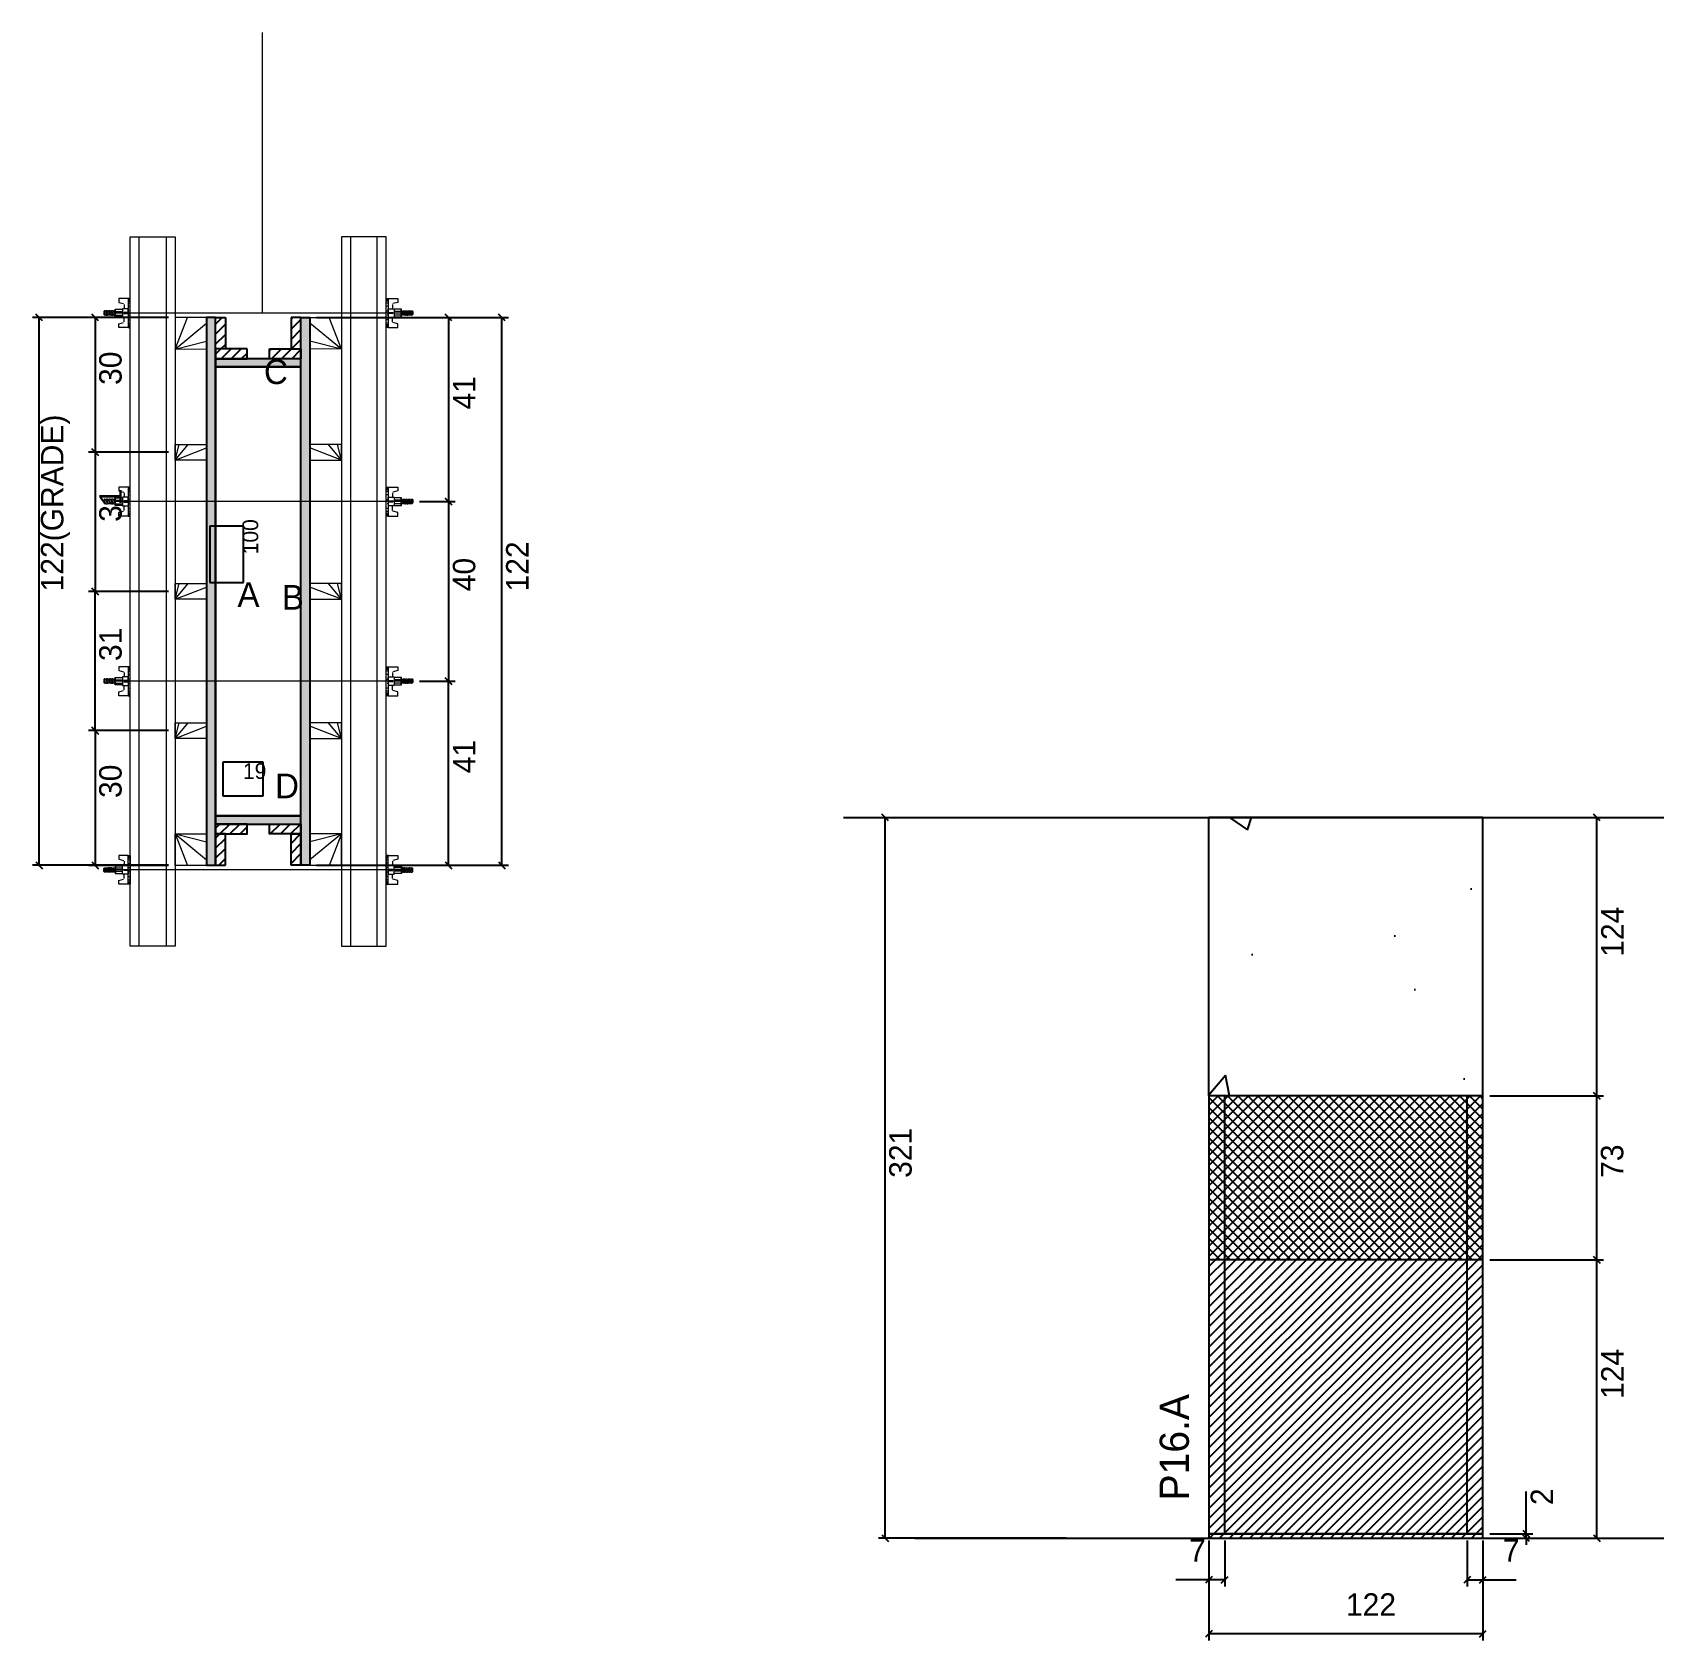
# Model space of a CAD drawing. Header units: metres. Extents: x 2885 to 4262, y 7548 to 8264.
# Drawn here: x 2885 to 3607, y 7548 to 8264 of the extents above; entities that cross this region are included whole.
import ezdxf

# ---------------------------------------------------------------- set-up
doc = ezdxf.new("R2010")
doc.units = ezdxf.units.M
for name, color, linetype in [('CHAPA', 7, 'Continuous'), ('COTA', 7, 'Continuous'), ('Hachura', 7, 'Continuous'), ('Madeira', 7, 'Continuous'), ('NIVEL 2° PAV.', 7, 'Continuous'), ('Nível', 7, 'Continuous'), ('Painéis', 7, 'Continuous'), ('Perfil Metálico', 7, 'Continuous'), ('SARR_2.2x7', 7, 'Continuous'), ('SARRAFO', 7, 'Continuous'), ('Texto Seção', 7, 'Continuous'), ('TEXTO_GERAL', 7, 'Continuous')]:
    doc.layers.add(name, color=color, linetype=linetype)

msp = doc.modelspace()

# ---------------------------------------------------------------- hatches: boundary and pattern name
at = {"layer": 'COTA'}
h = msp.add_hatch(dxfattribs=at)
h.set_pattern_fill('AR-CONC')
h.paths.add_polyline_path([(3408.53, 7914.52), (3408.53, 7790.52), (3528.53, 7790.52), (3528.53, 7914.52), (3408.53, 7914.52)])
at = {"layer": 'Hachura'}
h = msp.add_hatch(color=7, dxfattribs=at)
h.dxf.hatch_style = 1
h.paths.add_polyline_path([(2966.19, 8137.24), (2962.19, 8137.24), (2962.19, 7893.24), (2966.19, 7893.24), (2966.19, 8137.24)])
h = msp.add_hatch(color=7, dxfattribs=at)
h.dxf.hatch_style = 1
h.paths.add_polyline_path([(2966.19, 8137.24), (2962.19, 8137.24), (2962.19, 7893.24), (2966.19, 7893.24), (2966.19, 8137.24)])
h = msp.add_hatch(dxfattribs=at)
h.set_pattern_fill('ANSI31')
h.paths.add_polyline_path([(2966.19, 8123.24), (2970.59, 8123.24), (2970.59, 8137.24), (2966.19, 8137.24), (2966.19, 8123.24)])
h = msp.add_hatch(dxfattribs=at)
h.set_pattern_fill('ANSI31')
h.paths.add_polyline_path([(3004.19, 8123.24), (2999.79, 8123.24), (2999.79, 8137.24), (3004.19, 8137.24), (3004.19, 8123.24)])
h = msp.add_hatch(color=7, dxfattribs=at)
h.dxf.hatch_style = 1
h.paths.add_polyline_path([(3004.19, 8137.24), (3008.19, 8137.24), (3008.19, 7893.24), (3004.19, 7893.24), (3004.19, 8137.24)])
h = msp.add_hatch(color=7, dxfattribs=at)
h.dxf.hatch_style = 1
h.paths.add_polyline_path([(3004.19, 8137.24), (3008.19, 8137.24), (3008.19, 7893.24), (3004.19, 7893.24), (3004.19, 8137.24)])
h = msp.add_hatch(dxfattribs=at)
h.set_pattern_fill('ANSI31')
h.paths.add_polyline_path([(2966.19, 8118.84), (2966.19, 8123.24), (2980.19, 8123.24), (2980.19, 8118.84), (2966.19, 8118.84)])
h = msp.add_hatch(dxfattribs=at)
h.set_pattern_fill('ANSI31')
h.paths.add_polyline_path([(3004.19, 8118.84), (3004.19, 8123.24), (2990.19, 8123.24), (2990.19, 8118.84), (3004.19, 8118.84)])
h = msp.add_hatch(color=7, dxfattribs=at)
h.dxf.hatch_style = 1
h.paths.add_polyline_path([(3004.19, 8115.24), (3004.19, 8118.84), (2966.19, 8118.84), (2966.19, 8115.24), (3004.19, 8115.24)])
h = msp.add_hatch(color=7, dxfattribs=at)
h.dxf.hatch_style = 1
h.paths.add_polyline_path([(3004.19, 8115.24), (3004.19, 8118.84), (2966.19, 8118.84), (2966.19, 8115.24), (3004.19, 8115.24)])
h = msp.add_hatch(color=7, dxfattribs=at)
h.dxf.hatch_style = 1
h.paths.add_polyline_path([(3004.19, 7911.64), (3004.19, 7915.24), (2966.19, 7915.24), (2966.19, 7911.64), (3004.19, 7911.64)])
h = msp.add_hatch(color=7, dxfattribs=at)
h.dxf.hatch_style = 1
h.paths.add_polyline_path([(3004.19, 7911.64), (3004.19, 7915.24), (2966.19, 7915.24), (2966.19, 7911.64), (3004.19, 7911.64)])
h = msp.add_hatch(dxfattribs=at)
h.set_pattern_fill('ANSI31')
h.paths.add_polyline_path([(2966.19, 7907.24), (2966.19, 7911.64), (2980.19, 7911.64), (2980.19, 7907.24), (2966.19, 7907.24)])
h = msp.add_hatch(dxfattribs=at)
h.set_pattern_fill('ANSI31')
h.paths.add_polyline_path([(3004.19, 7907.24), (3004.19, 7911.64), (2990.19, 7911.64), (2990.19, 7907.24), (3004.19, 7907.24)])
h = msp.add_hatch(dxfattribs=at)
h.set_pattern_fill('ANSI31')
h.paths.add_polyline_path([(2966.19, 7907.24), (2970.59, 7907.24), (2970.59, 7893.24), (2966.19, 7893.24), (2966.19, 7907.24)])
h = msp.add_hatch(dxfattribs=at)
h.set_pattern_fill('ANSI31')
h.paths.add_polyline_path([(3004.19, 7907.24), (2999.79, 7907.24), (2999.79, 7893.24), (3004.19, 7893.24), (3004.19, 7907.24)])
h = msp.add_hatch(dxfattribs=at)
h.set_pattern_fill('ANSI37')
h.paths.add_polyline_path([(3408.53, 7790.52), (3408.53, 7717.52), (3530.53, 7717.52), (3530.53, 7790.52), (3408.53, 7790.52)])
h = msp.add_hatch(dxfattribs=at)
h.set_pattern_fill('ANSI31')
h.paths.add_polyline_path([(3530.53, 7717.52), (3408.53, 7717.52), (3408.53, 7593.52), (3530.53, 7593.52), (3530.53, 7717.52)])

# ---------------------------------------------------------------- linework, layer by layer
at = {"layer": 'CHAPA', "color": 1, "lineweight": 25}
for points in [[(2966.19, 8137.24), (2962.19, 8137.24), (2962.19, 7893.24), (2966.19, 7893.24)], [(2966.19, 8137.24), (2962.19, 8137.24), (2962.19, 7893.24), (2966.19, 7893.24)], [(3004.19, 8137.24), (3008.19, 8137.24), (3008.19, 7893.24), (3004.19, 7893.24)], [(3004.19, 8137.24), (3008.19, 8137.24), (3008.19, 7893.24), (3004.19, 7893.24)], [(3004.19, 8115.24), (3004.19, 8118.84), (2966.19, 8118.84), (2966.19, 8115.24)], [(3004.19, 8115.24), (3004.19, 8118.84), (2966.19, 8118.84), (2966.19, 8115.24)], [(3004.19, 7911.64), (3004.19, 7915.24), (2966.19, 7915.24), (2966.19, 7911.64)], [(3004.19, 7911.64), (3004.19, 7915.24), (2966.19, 7915.24), (2966.19, 7911.64)]]:
    msp.add_lwpolyline(points, close=True, dxfattribs=at)
at = {"layer": 'COTA', "color": 241, "lineweight": 25}
for p, q in [((2945.19, 8137.24), (2884.63, 8137.24)), ((2887.63, 7893.24), (2887.63, 8137.24)), ((2945.18, 8137.21), (2909.57, 8137.21)), ((2912.57, 8137.21), (2912.57, 8077.22)), ((3011.19, 8137.24), (3096.6, 8137.24)), ((3045.19, 8137.24), (3072.92, 8137.24)), ((3069.92, 8137.24), (3069.92, 8055.3)), ((3093.6, 7893.24), (3093.6, 8137.24)), ((2945.18, 8077.22), (2909.57, 8077.22)), ((2945.18, 8077.22), (2909.57, 8077.22)), ((2912.57, 8077.22), (2912.57, 8015.24)), ((3056.99, 8055.3), (3072.92, 8055.3)), ((3056.99, 8055.3), (3072.92, 8055.3)), ((3069.92, 8055.3), (3069.92, 7975.3)), ((2945.18, 8015.24), (2909.57, 8015.24)), ((2945.18, 8015.22), (2909.57, 8015.22)), ((2912.57, 7953.22), (2912.57, 8015.22)), ((3056.99, 7975.3), (3072.92, 7975.3)), ((3056.99, 7975.3), (3072.92, 7975.3)), ((3069.92, 7893.24), (3069.92, 7975.3)), ((2945.18, 7953.22), (2909.57, 7953.22)), ((2945.18, 7953.22), (2909.57, 7953.22)), ((2912.57, 7953.22), (2912.57, 7893.22)), ((3530.53, 7914.52), (3408.53, 7914.52)), ((3408.53, 7790.52), (3408.53, 7914.52)), ((3530.53, 7790.52), (3530.53, 7914.52)), ((2945.19, 7893.24), (2884.63, 7893.24)), ((2945.18, 7893.22), (2909.57, 7893.22)), ((3011.19, 7893.24), (3096.6, 7893.24)), ((3045.19, 7893.24), (3072.92, 7893.24))]:
    msp.add_line(p, q, dxfattribs=at)
at = {"layer": 'COTA', "color": 0, "lineweight": 25}
for p, q in [((2889.13, 8135.74), (2886.13, 8138.74)), ((2914.07, 8135.71), (2911.07, 8138.71)), ((3071.42, 8135.74), (3068.42, 8138.74)), ((3095.1, 8135.74), (3092.1, 8138.74)), ((2911.07, 8078.72), (2914.07, 8075.72)), ((2914.07, 8075.72), (2911.07, 8078.72)), ((3068.42, 8056.8), (3071.42, 8053.8)), ((3071.42, 8053.8), (3068.42, 8056.8)), ((2911.07, 8016.74), (2914.07, 8013.74)), ((2914.07, 8013.72), (2911.07, 8016.72)), ((3071.42, 7973.8), (3068.42, 7976.8)), ((3068.42, 7976.8), (3071.42, 7973.8)), ((2914.07, 7951.72), (2911.07, 7954.72)), ((2911.07, 7954.72), (2914.07, 7951.72)), ((3582.76, 7913.02), (3579.76, 7916.02)), ((2886.13, 7894.74), (2889.13, 7891.74)), ((2911.07, 7894.72), (2914.07, 7891.72)), ((3068.42, 7894.74), (3071.42, 7891.74)), ((3092.1, 7894.74), (3095.1, 7891.74)), ((3582.76, 7789.02), (3579.76, 7792.02)), ((3579.76, 7792.02), (3582.76, 7789.02)), ((3582.76, 7716.02), (3579.76, 7719.02)), ((3579.76, 7719.02), (3582.76, 7716.02)), ((3548.29, 7597.02), (3551.29, 7594.02)), ((3551.29, 7592.02), (3548.29, 7595.02)), ((3579.76, 7595.02), (3582.76, 7592.02)), ((3410.03, 7576.51), (3407.03, 7573.51)), ((3414.03, 7573.51), (3417.03, 7576.51)), ((3525.03, 7576.51), (3522.03, 7573.51)), ((3529.03, 7573.51), (3532.03, 7576.51)), ((3410.03, 7552.41), (3407.03, 7549.41)), ((3529.03, 7549.41), (3532.03, 7552.41))]:
    msp.add_line(p, q, dxfattribs=at)
at = {"layer": 'COTA', "color": 180, "lineweight": 25}
for p, q in [((2978.65, 8044.29), (2963.65, 8044.29)), ((2963.65, 8044.29), (2963.65, 8019.29)), ((2978.65, 8019.29), (2978.65, 8044.29)), ((2963.65, 8019.29), (2978.65, 8019.29)), ((2987.38, 7939.23), (2969.38, 7939.23)), ((2969.38, 7939.23), (2969.38, 7924.23)), ((2987.38, 7924.23), (2987.38, 7939.23)), ((2969.38, 7924.23), (2987.38, 7924.23))]:
    msp.add_line(p, q, dxfattribs=at)
at = {"layer": 'COTA', "color": 4, "lineweight": 25}
for p, q in [((3533.53, 7914.52), (3584.26, 7914.52)), ((3581.26, 7790.52), (3581.26, 7914.52)), ((3533.53, 7790.52), (3584.26, 7790.52)), ((3533.53, 7790.52), (3584.26, 7790.52)), ((3581.26, 7717.52), (3581.26, 7790.52)), ((3533.53, 7717.52), (3584.26, 7717.52)), ((3533.53, 7717.52), (3584.26, 7717.52)), ((3581.26, 7593.52), (3581.26, 7717.52)), ((3549.79, 7595.52), (3549.79, 7614.33)), ((3408.53, 7592.52), (3408.53, 7547.91)), ((3415.53, 7592.52), (3415.53, 7572.01)), ((3523.53, 7592.52), (3523.53, 7572.01)), ((3530.53, 7592.52), (3530.53, 7547.91)), ((3533.53, 7595.52), (3552.79, 7595.52)), ((3533.53, 7593.52), (3552.79, 7593.52)), ((3533.53, 7593.52), (3584.26, 7593.52)), ((3549.79, 7593.52), (3549.79, 7595.52)), ((3549.79, 7593.52), (3549.79, 7590.52)), ((3408.53, 7590.52), (3408.53, 7572.01)), ((3530.53, 7590.52), (3530.53, 7572.01)), ((3408.53, 7575.01), (3393.8, 7575.01)), ((3415.53, 7575.01), (3408.53, 7575.01)), ((3523.53, 7575.01), (3530.53, 7575.01)), ((3530.53, 7575.01), (3545.26, 7575.01)), ((3530.53, 7550.91), (3408.53, 7550.91))]:
    msp.add_line(p, q, dxfattribs=at)
at = {"layer": 'Hachura', "color": 0, "lineweight": 9}
for p, q in [((2921.49, 8137.56), (2921.49, 8140.91)), ((2921.49, 8140.91), (2924.71, 8140.91)), ((2921.55, 8137.56), (2921.55, 8140.91)), ((2923.03, 8145.69), (2923.03, 8144.01)), ((2923.03, 8144.01), (2925.25, 8143.43)), ((2928.19, 8145.68), (2923.06, 8145.68)), ((2924.71, 8141.17), (2924.71, 8137.3)), ((2927.29, 8141.17), (2924.71, 8141.17)), ((2925.49, 8143.12), (2925.49, 8141.17)), ((2927.27, 8145.54), (2928.2, 8145.54)), ((2927.27, 8145.33), (2928.2, 8145.33)), ((2927.27, 8145), (2928.2, 8145)), ((2927.27, 8144.53), (2928.2, 8144.53)), ((2927.27, 8143.69), (2928.2, 8143.69)), ((2927.27, 8142.28), (2928.2, 8142.28)), ((2927.29, 8145.69), (2927.29, 8132.79)), ((2927.29, 8145.69), (2927.29, 8140.53)), ((2927.29, 8139.24), (2927.29, 8141.17)), ((2928.19, 8132.79), (2928.19, 8145.68)), ((2928.19, 8133.74), (2928.19, 8141.55)), ((3042.19, 8132.79), (3042.19, 8145.68)), ((3042.19, 8145.68), (3047.33, 8145.68)), ((3043.12, 8145.55), (3042.19, 8145.55)), ((3043.12, 8145.33), (3042.19, 8145.33)), ((3043.12, 8145), (3042.19, 8145)), ((3043.12, 8144.53), (3042.19, 8144.53)), ((3043.12, 8143.69), (3042.19, 8143.69)), ((3043.12, 8142.28), (3042.19, 8142.28)), ((3042.19, 8133.74), (3042.19, 8141.56)), ((3043.1, 8145.69), (3043.1, 8132.79)), ((3043.1, 8145.69), (3043.1, 8140.53)), ((3043.1, 8139.24), (3043.1, 8141.17)), ((3043.1, 8141.17), (3045.68, 8141.17)), ((3044.9, 8143.12), (3044.9, 8141.17)), ((3047.35, 8144.01), (3045.14, 8143.43)), ((3045.68, 8141.17), (3045.68, 8137.3)), ((3048.9, 8140.91), (3045.68, 8140.91)), ((3047.35, 8145.69), (3047.35, 8144.01)), ((3048.83, 8137.56), (3048.83, 8140.91)), ((3048.9, 8137.56), (3048.9, 8140.91)), ((2916.72, 8140.27), (2916.39, 8139.95)), ((2916.39, 8139.95), (2916.39, 8138.66)), ((2916.72, 8138.34), (2916.39, 8138.66)), ((2917.04, 8140.27), (2916.71, 8140.27)), ((2917.36, 8138.33), (2916.71, 8139.62)), ((2917.28, 8138.23), (2916.71, 8139.37)), ((2916.71, 8138.85), (2917.05, 8138.18)), ((2916.71, 8138.59), (2916.84, 8138.33)), ((2916.72, 8138.34), (2916.72, 8140.27)), ((2917.04, 8140.27), (2918, 8138.33)), ((2917.04, 8140.27), (2918, 8138.33)), ((2917.13, 8140.34), (2918.21, 8138.18)), ((2917.36, 8138.33), (2918, 8138.33)), ((2918.44, 8138.23), (2917.37, 8140.37)), ((2918.2, 8140.27), (2917.55, 8140.27)), ((2918.52, 8138.33), (2917.55, 8140.27)), ((2918.2, 8140.27), (2919.17, 8138.33)), ((2918.29, 8140.34), (2919.37, 8138.18)), ((2919.17, 8138.33), (2918.52, 8138.33)), ((2919.6, 8138.23), (2918.53, 8140.37)), ((2919.36, 8140.27), (2918.71, 8140.27)), ((2919.68, 8138.33), (2918.71, 8140.27)), ((2918.93, 8140.27), (2918.71, 8140.27)), ((2919.36, 8140.27), (2920.33, 8138.33)), ((2919.45, 8140.34), (2920.53, 8138.18)), ((2919.89, 8138.33), (2919.68, 8138.33)), ((2920.76, 8138.23), (2919.69, 8140.37)), ((2920.52, 8140.27), (2919.87, 8140.27)), ((2920.84, 8138.33), (2919.87, 8140.27)), ((2919.89, 8138.33), (2920.33, 8138.33)), ((2920.52, 8140.27), (2921.49, 8138.33)), ((2920.84, 8138.33), (2921.49, 8138.33)), ((2921.49, 8139.11), (2920.85, 8140.37)), ((2921.49, 8139.37), (2921.04, 8140.27)), ((2921.49, 8140.27), (2921.04, 8140.27)), ((2921.49, 8139.88), (2924.71, 8139.88)), ((2921.49, 8138.33), (2924.71, 8138.33)), ((2924.71, 8137.56), (2921.49, 8137.56)), ((2923.03, 8134.46), (2925.25, 8135.05)), ((2923.03, 8132.79), (2923.03, 8134.46)), ((2924.71, 8137.3), (2924.71, 8137.56)), ((2924.71, 8137.3), (2924.71, 8137.56)), ((2924.71, 8137.3), (2927.29, 8137.3)), ((2927.29, 8139.55), (2925.29, 8139.55)), ((2925.29, 8139.03), (2927.29, 8139.03)), ((2925.49, 8135.36), (2925.49, 8137.31)), ((2927.27, 8136.21), (2928.19, 8136.21)), ((2927.27, 8134.78), (2928.2, 8134.78)), ((2927.27, 8133.94), (2928.2, 8133.94)), ((2927.27, 8133.47), (2928.2, 8133.47)), ((2927.29, 8140.53), (2927.29, 8139.88)), ((2927.29, 8139.24), (2928.19, 8139.24)), ((2927.61, 8140.2), (2927.4, 8140.2)), ((2927.42, 8138.26), (2927.85, 8138.26)), ((2928.04, 8140.2), (2927.61, 8140.2)), ((3043.1, 8139.24), (3042.19, 8139.24)), ((3043.12, 8136.21), (3042.19, 8136.21)), ((3043.12, 8134.78), (3042.19, 8134.78)), ((3043.12, 8133.94), (3042.19, 8133.94)), ((3043.12, 8133.47), (3042.19, 8133.47)), ((3042.34, 8140.2), (3042.78, 8140.2)), ((3042.97, 8138.26), (3042.54, 8138.26)), ((3042.78, 8140.2), (3042.99, 8140.2)), ((3043.1, 8140.53), (3043.1, 8139.88)), ((3043.1, 8139.55), (3045.1, 8139.55)), ((3045.1, 8139.03), (3043.1, 8139.03)), ((3045.68, 8137.3), (3043.1, 8137.3)), ((3044.9, 8135.36), (3044.9, 8137.31)), ((3047.35, 8134.46), (3045.14, 8135.05)), ((3048.9, 8139.88), (3045.68, 8139.88)), ((3048.9, 8138.33), (3045.68, 8138.33)), ((3045.68, 8137.56), (3048.9, 8137.56)), ((3045.68, 8137.3), (3045.68, 8137.56)), ((3045.68, 8137.3), (3045.68, 8137.56)), ((3047.35, 8132.79), (3047.35, 8134.46)), ((3048.9, 8139.11), (3049.53, 8140.38)), ((3049.87, 8140.27), (3048.9, 8138.33)), ((3048.9, 8139.37), (3049.35, 8140.27)), ((3048.9, 8140.27), (3049.35, 8140.27)), ((3049.55, 8138.33), (3048.9, 8138.33)), ((3049.55, 8138.33), (3050.51, 8140.27)), ((3049.63, 8138.23), (3050.7, 8140.38)), ((3050.94, 8140.34), (3049.85, 8138.18)), ((3049.87, 8140.27), (3050.51, 8140.27)), ((3051.03, 8140.27), (3050.06, 8138.33)), ((3050.5, 8138.33), (3050.06, 8138.33)), ((3050.5, 8138.33), (3050.71, 8138.33)), ((3050.71, 8138.33), (3051.67, 8140.27)), ((3050.79, 8138.23), (3051.86, 8140.38)), ((3052.1, 8140.34), (3051.02, 8138.18)), ((3051.03, 8140.27), (3051.67, 8140.27)), ((3052.19, 8140.27), (3051.22, 8138.33)), ((3051.22, 8138.33), (3051.87, 8138.33)), ((3051.46, 8140.27), (3051.67, 8140.27)), ((3051.87, 8138.33), (3052.84, 8140.27)), ((3051.95, 8138.23), (3053.02, 8140.38)), ((3053.26, 8140.34), (3052.18, 8138.18)), ((3052.19, 8140.27), (3052.84, 8140.27)), ((3053.35, 8140.27), (3052.38, 8138.33)), ((3053.35, 8140.27), (3052.38, 8138.33)), ((3053.03, 8138.33), (3052.38, 8138.33)), ((3053.03, 8138.33), (3053.67, 8139.62)), ((3053.11, 8138.23), (3053.67, 8139.37)), ((3053.67, 8138.85), (3053.34, 8138.18)), ((3053.35, 8140.27), (3053.67, 8140.27)), ((3053.67, 8138.59), (3053.54, 8138.33)), ((3053.67, 8140.27), (3053.99, 8139.95)), ((3053.67, 8138.34), (3053.67, 8140.27)), ((3053.67, 8138.34), (3053.99, 8138.66)), ((3053.99, 8139.95), (3053.99, 8138.66)), ((2927.29, 8132.79), (2923.03, 8132.79)), ((2927.27, 8133.14), (2928.2, 8133.14)), ((2927.27, 8132.92), (2928.2, 8132.92)), ((2927.29, 8132.79), (2928.19, 8132.79)), ((3043.12, 8133.14), (3042.19, 8133.14)), ((3043.12, 8132.93), (3042.19, 8132.93)), ((3043.1, 8132.79), (3042.19, 8132.79)), ((3043.1, 8132.79), (3047.35, 8132.79)), ((2923.03, 8061.69), (2923.03, 8060.01)), ((2928.19, 8061.68), (2923.06, 8061.68)), ((2927.27, 8061.54), (2928.2, 8061.54)), ((2927.27, 8061.33), (2928.2, 8061.33)), ((2927.29, 8061.69), (2927.29, 8048.79)), ((2927.29, 8061.69), (2927.29, 8056.53)), ((2928.19, 8048.79), (2928.19, 8061.68)), ((3042.19, 8048.79), (3042.19, 8061.68)), ((3042.19, 8061.68), (3047.33, 8061.68)), ((3043.12, 8061.55), (3042.19, 8061.55)), ((3043.12, 8061.33), (3042.19, 8061.33)), ((3043.1, 8061.69), (3043.1, 8048.79)), ((3043.1, 8061.69), (3043.1, 8056.53)), ((3047.35, 8061.69), (3047.35, 8060.01)), ((2916.72, 8056.27), (2916.39, 8055.95)), ((2916.39, 8055.95), (2916.39, 8054.66)), ((2916.72, 8054.34), (2916.39, 8054.66)), ((2917.04, 8056.27), (2916.71, 8056.27)), ((2917.36, 8054.33), (2916.71, 8055.62)), ((2917.28, 8054.23), (2916.71, 8055.36)), ((2916.71, 8054.85), (2917.05, 8054.18)), ((2916.71, 8054.59), (2916.84, 8054.33)), ((2916.72, 8054.34), (2916.72, 8056.27)), ((2917.04, 8056.27), (2918, 8054.33)), ((2917.04, 8056.27), (2918, 8054.33)), ((2917.13, 8056.34), (2918.21, 8054.18)), ((2917.36, 8054.33), (2918, 8054.33)), ((2918.44, 8054.23), (2917.37, 8056.37)), ((2918.2, 8056.27), (2917.55, 8056.27)), ((2918.52, 8054.33), (2917.55, 8056.27)), ((2918.2, 8056.27), (2919.17, 8054.33)), ((2918.29, 8056.34), (2919.37, 8054.18)), ((2919.17, 8054.33), (2918.52, 8054.33)), ((2919.6, 8054.23), (2918.53, 8056.37)), ((2919.36, 8056.27), (2918.71, 8056.27)), ((2919.68, 8054.33), (2918.71, 8056.27)), ((2918.93, 8056.27), (2918.71, 8056.27)), ((2919.36, 8056.27), (2920.33, 8054.33)), ((2919.45, 8056.34), (2920.53, 8054.18)), ((2919.89, 8054.33), (2919.68, 8054.33)), ((2920.76, 8054.23), (2919.69, 8056.37)), ((2920.52, 8056.27), (2919.87, 8056.27)), ((2920.84, 8054.33), (2919.87, 8056.27)), ((2919.89, 8054.33), (2920.33, 8054.33)), ((2920.52, 8056.27), (2921.49, 8054.33)), ((2920.84, 8054.33), (2921.49, 8054.33)), ((2921.49, 8055.11), (2920.85, 8056.37)), ((2921.49, 8055.37), (2921.04, 8056.27)), ((2921.49, 8056.27), (2921.04, 8056.27)), ((2921.49, 8053.56), (2921.49, 8056.91)), ((2921.49, 8056.91), (2924.71, 8056.91)), ((2921.49, 8055.88), (2924.71, 8055.88)), ((2921.49, 8054.33), (2924.71, 8054.33)), ((2921.55, 8053.56), (2921.55, 8056.91)), ((2923.03, 8060.01), (2925.25, 8059.43)), ((2924.71, 8057.17), (2924.71, 8053.3)), ((2927.29, 8057.17), (2924.71, 8057.17)), ((2927.29, 8055.55), (2925.29, 8055.55)), ((2925.29, 8055.03), (2927.29, 8055.03)), ((2925.49, 8059.12), (2925.49, 8057.17)), ((2927.27, 8061), (2928.2, 8061)), ((2927.27, 8060.53), (2928.2, 8060.53)), ((2927.27, 8059.69), (2928.2, 8059.69)), ((2927.27, 8058.28), (2928.2, 8058.28)), ((2927.29, 8055.24), (2927.29, 8057.17)), ((2927.29, 8056.53), (2927.29, 8055.88)), ((2927.29, 8055.24), (2928.19, 8055.24)), ((2927.61, 8056.2), (2927.4, 8056.2)), ((2927.42, 8054.26), (2927.85, 8054.26)), ((2928.04, 8056.2), (2927.61, 8056.2)), ((2928.19, 8049.74), (2928.19, 8057.55)), ((3043.12, 8061), (3042.19, 8061)), ((3043.12, 8060.53), (3042.19, 8060.53)), ((3043.12, 8059.69), (3042.19, 8059.69)), ((3043.12, 8058.28), (3042.19, 8058.28)), ((3042.19, 8049.74), (3042.19, 8057.56)), ((3043.1, 8055.24), (3042.19, 8055.24)), ((3042.34, 8056.2), (3042.78, 8056.2)), ((3042.97, 8054.26), (3042.54, 8054.26)), ((3042.78, 8056.2), (3042.99, 8056.2)), ((3043.1, 8055.24), (3043.1, 8057.17)), ((3043.1, 8057.17), (3045.68, 8057.17)), ((3043.1, 8056.53), (3043.1, 8055.88)), ((3043.1, 8055.55), (3045.1, 8055.55)), ((3045.1, 8055.03), (3043.1, 8055.03)), ((3044.9, 8059.12), (3044.9, 8057.17)), ((3047.35, 8060.01), (3045.14, 8059.43)), ((3045.68, 8057.17), (3045.68, 8053.3)), ((3048.9, 8056.91), (3045.68, 8056.91)), ((3048.9, 8055.88), (3045.68, 8055.88)), ((3048.9, 8054.33), (3045.68, 8054.33)), ((3048.83, 8053.56), (3048.83, 8056.91)), ((3048.9, 8053.56), (3048.9, 8056.91)), ((3048.9, 8055.11), (3049.53, 8056.37)), ((3049.87, 8056.27), (3048.9, 8054.33)), ((3048.9, 8055.37), (3049.35, 8056.27)), ((3048.9, 8056.27), (3049.35, 8056.27)), ((3049.55, 8054.33), (3048.9, 8054.33)), ((3049.55, 8054.33), (3050.51, 8056.27)), ((3049.63, 8054.23), (3050.7, 8056.37)), ((3050.94, 8056.34), (3049.85, 8054.18)), ((3049.87, 8056.27), (3050.51, 8056.27)), ((3051.03, 8056.27), (3050.06, 8054.33)), ((3050.5, 8054.33), (3050.06, 8054.33)), ((3050.5, 8054.33), (3050.71, 8054.33)), ((3050.71, 8054.33), (3051.67, 8056.27)), ((3050.79, 8054.23), (3051.86, 8056.37)), ((3052.1, 8056.34), (3051.02, 8054.18)), ((3051.03, 8056.27), (3051.67, 8056.27)), ((3052.19, 8056.27), (3051.22, 8054.33)), ((3051.22, 8054.33), (3051.87, 8054.33)), ((3051.46, 8056.27), (3051.67, 8056.27)), ((3051.87, 8054.33), (3052.84, 8056.27)), ((3051.95, 8054.23), (3053.02, 8056.37)), ((3053.26, 8056.34), (3052.18, 8054.18)), ((3052.19, 8056.27), (3052.84, 8056.27)), ((3053.35, 8056.27), (3052.38, 8054.33)), ((3053.35, 8056.27), (3052.38, 8054.33)), ((3053.03, 8054.33), (3052.38, 8054.33)), ((3053.03, 8054.33), (3053.67, 8055.62)), ((3053.11, 8054.23), (3053.67, 8055.37)), ((3053.67, 8054.85), (3053.34, 8054.18)), ((3053.35, 8056.27), (3053.67, 8056.27)), ((3053.67, 8054.59), (3053.54, 8054.33)), ((3053.67, 8056.27), (3053.99, 8055.95)), ((3053.67, 8054.34), (3053.67, 8056.27)), ((3053.67, 8054.34), (3053.99, 8054.66)), ((3053.99, 8055.95), (3053.99, 8054.66)), ((2924.71, 8053.56), (2921.49, 8053.56)), ((2923.03, 8050.46), (2925.25, 8051.05)), ((2923.03, 8048.79), (2923.03, 8050.46)), ((2927.29, 8048.79), (2923.03, 8048.79)), ((2924.71, 8053.3), (2924.71, 8053.56)), ((2924.71, 8053.3), (2924.71, 8053.56)), ((2924.71, 8053.3), (2927.29, 8053.3)), ((2925.49, 8051.36), (2925.49, 8053.31)), ((2927.27, 8052.21), (2928.19, 8052.21)), ((2927.27, 8050.78), (2928.2, 8050.78)), ((2927.27, 8049.94), (2928.2, 8049.94)), ((2927.27, 8049.47), (2928.2, 8049.47)), ((2927.27, 8049.13), (2928.2, 8049.13)), ((2927.27, 8048.92), (2928.2, 8048.92)), ((2927.29, 8048.79), (2928.19, 8048.79)), ((3043.12, 8052.21), (3042.19, 8052.21)), ((3043.12, 8050.78), (3042.19, 8050.78)), ((3043.12, 8049.94), (3042.19, 8049.94)), ((3043.12, 8049.47), (3042.19, 8049.47)), ((3043.12, 8049.14), (3042.19, 8049.14)), ((3043.12, 8048.92), (3042.19, 8048.92)), ((3043.1, 8048.79), (3042.19, 8048.79)), ((3045.68, 8053.3), (3043.1, 8053.3)), ((3043.1, 8048.79), (3047.35, 8048.79)), ((3044.9, 8051.36), (3044.9, 8053.31)), ((3047.35, 8050.46), (3045.14, 8051.05)), ((3045.68, 8053.56), (3048.9, 8053.56)), ((3045.68, 8053.3), (3045.68, 8053.56)), ((3045.68, 8053.3), (3045.68, 8053.56)), ((3047.35, 8048.79), (3047.35, 8050.46)), ((2923.03, 7981.69), (2923.03, 7980.01)), ((2928.19, 7981.68), (2923.06, 7981.68)), ((2927.29, 7981.69), (2927.29, 7968.79)), ((2927.29, 7981.69), (2927.29, 7976.53)), ((2928.19, 7968.79), (2928.19, 7981.68)), ((3042.19, 7968.79), (3042.19, 7981.68)), ((3042.19, 7981.68), (3047.33, 7981.68)), ((3043.1, 7981.69), (3043.1, 7968.79)), ((3043.1, 7981.69), (3043.1, 7976.53)), ((3047.35, 7981.69), (3047.35, 7980.01)), ((2916.72, 7976.27), (2916.39, 7975.95)), ((2916.39, 7975.95), (2916.39, 7974.66)), ((2916.72, 7974.34), (2916.39, 7974.66)), ((2917.04, 7976.27), (2916.71, 7976.27)), ((2917.36, 7974.33), (2916.71, 7975.62)), ((2917.28, 7974.23), (2916.71, 7975.36)), ((2916.71, 7974.85), (2917.05, 7974.18)), ((2916.71, 7974.59), (2916.84, 7974.33)), ((2916.72, 7974.34), (2916.72, 7976.27)), ((2917.04, 7976.27), (2918, 7974.33)), ((2917.04, 7976.27), (2918, 7974.33)), ((2917.13, 7976.34), (2918.21, 7974.18)), ((2918.44, 7974.23), (2917.37, 7976.37)), ((2918.2, 7976.27), (2917.55, 7976.27)), ((2918.52, 7974.33), (2917.55, 7976.27)), ((2918.2, 7976.27), (2919.17, 7974.33)), ((2918.29, 7976.34), (2919.37, 7974.18)), ((2919.6, 7974.23), (2918.53, 7976.37)), ((2919.36, 7976.27), (2918.71, 7976.27)), ((2919.68, 7974.33), (2918.71, 7976.27)), ((2918.93, 7976.27), (2918.71, 7976.27)), ((2919.36, 7976.27), (2920.33, 7974.33)), ((2919.45, 7976.34), (2920.53, 7974.18)), ((2920.76, 7974.23), (2919.69, 7976.37)), ((2920.52, 7976.27), (2919.87, 7976.27)), ((2920.84, 7974.33), (2919.87, 7976.27)), ((2920.52, 7976.27), (2921.49, 7974.33)), ((2921.49, 7975.11), (2920.85, 7976.37)), ((2921.49, 7975.37), (2921.04, 7976.27)), ((2921.49, 7976.27), (2921.04, 7976.27)), ((2921.49, 7973.56), (2921.49, 7976.91)), ((2921.49, 7976.91), (2924.71, 7976.91)), ((2921.49, 7975.88), (2924.71, 7975.88)), ((2921.55, 7973.56), (2921.55, 7976.91)), ((2923.03, 7980.01), (2925.25, 7979.43)), ((2924.71, 7977.17), (2924.71, 7973.3)), ((2927.29, 7977.17), (2924.71, 7977.17)), ((2927.29, 7975.55), (2925.29, 7975.55)), ((2925.29, 7975.03), (2927.29, 7975.03)), ((2925.49, 7979.12), (2925.49, 7977.17)), ((2927.27, 7981.54), (2928.2, 7981.54)), ((2927.27, 7981.33), (2928.2, 7981.33)), ((2927.27, 7981), (2928.2, 7981)), ((2927.27, 7980.53), (2928.2, 7980.53)), ((2927.27, 7979.69), (2928.2, 7979.69)), ((2927.27, 7978.28), (2928.2, 7978.28)), ((2927.29, 7975.24), (2927.29, 7977.17)), ((2927.29, 7976.53), (2927.29, 7975.88)), ((2927.29, 7975.24), (2928.19, 7975.24)), ((2927.61, 7976.2), (2927.4, 7976.2)), ((2928.04, 7976.2), (2927.61, 7976.2)), ((2928.19, 7969.74), (2928.19, 7977.55)), ((3043.12, 7981.55), (3042.19, 7981.55)), ((3043.12, 7981.33), (3042.19, 7981.33)), ((3043.12, 7981), (3042.19, 7981)), ((3043.12, 7980.53), (3042.19, 7980.53)), ((3043.12, 7979.69), (3042.19, 7979.69)), ((3043.12, 7978.28), (3042.19, 7978.28)), ((3042.19, 7969.74), (3042.19, 7977.56)), ((3043.1, 7975.24), (3042.19, 7975.24)), ((3042.34, 7976.2), (3042.78, 7976.2)), ((3042.78, 7976.2), (3042.99, 7976.2)), ((3043.1, 7975.24), (3043.1, 7977.17)), ((3043.1, 7977.17), (3045.68, 7977.17)), ((3043.1, 7976.53), (3043.1, 7975.88)), ((3043.1, 7975.55), (3045.1, 7975.55)), ((3045.1, 7975.03), (3043.1, 7975.03)), ((3044.9, 7979.12), (3044.9, 7977.17)), ((3047.35, 7980.01), (3045.14, 7979.43)), ((3045.68, 7977.17), (3045.68, 7973.3)), ((3048.9, 7976.91), (3045.68, 7976.91)), ((3048.9, 7975.88), (3045.68, 7975.88)), ((3048.83, 7973.56), (3048.83, 7976.91)), ((3048.9, 7973.56), (3048.9, 7976.91)), ((3048.9, 7975.11), (3049.53, 7976.37)), ((3049.87, 7976.27), (3048.9, 7974.33)), ((3048.9, 7975.37), (3049.35, 7976.27)), ((3048.9, 7976.27), (3049.35, 7976.27)), ((3049.55, 7974.33), (3050.51, 7976.27)), ((3049.63, 7974.23), (3050.7, 7976.37)), ((3050.94, 7976.34), (3049.85, 7974.18)), ((3049.87, 7976.27), (3050.51, 7976.27)), ((3051.03, 7976.27), (3050.06, 7974.33)), ((3050.71, 7974.33), (3051.67, 7976.27)), ((3050.79, 7974.23), (3051.86, 7976.37)), ((3052.1, 7976.34), (3051.02, 7974.18)), ((3051.03, 7976.27), (3051.67, 7976.27)), ((3052.19, 7976.27), (3051.22, 7974.33)), ((3051.46, 7976.27), (3051.67, 7976.27)), ((3051.87, 7974.33), (3052.84, 7976.27)), ((3051.95, 7974.23), (3053.02, 7976.37)), ((3053.26, 7976.34), (3052.18, 7974.18)), ((3052.19, 7976.27), (3052.84, 7976.27)), ((3053.35, 7976.27), (3052.38, 7974.33)), ((3053.35, 7976.27), (3052.38, 7974.33)), ((3053.03, 7974.33), (3053.67, 7975.62)), ((3053.11, 7974.23), (3053.67, 7975.37)), ((3053.67, 7974.85), (3053.34, 7974.18)), ((3053.35, 7976.27), (3053.67, 7976.27)), ((3053.67, 7974.59), (3053.54, 7974.33)), ((3053.67, 7976.27), (3053.99, 7975.95)), ((3053.67, 7974.34), (3053.67, 7976.27)), ((3053.67, 7974.34), (3053.99, 7974.66)), ((3053.99, 7975.95), (3053.99, 7974.66)), ((2917.36, 7974.33), (2918, 7974.33)), ((2919.17, 7974.33), (2918.52, 7974.33)), ((2919.89, 7974.33), (2919.68, 7974.33)), ((2919.89, 7974.33), (2920.33, 7974.33)), ((2920.84, 7974.33), (2921.49, 7974.33)), ((2921.49, 7974.33), (2924.71, 7974.33)), ((2924.71, 7973.56), (2921.49, 7973.56)), ((2923.03, 7970.46), (2925.25, 7971.05)), ((2923.03, 7968.79), (2923.03, 7970.46)), ((2927.29, 7968.79), (2923.03, 7968.79)), ((2924.71, 7973.3), (2924.71, 7973.56)), ((2924.71, 7973.3), (2924.71, 7973.56)), ((2924.71, 7973.3), (2927.29, 7973.3)), ((2925.49, 7971.36), (2925.49, 7973.31)), ((2927.27, 7972.21), (2928.19, 7972.21)), ((2927.27, 7970.78), (2928.2, 7970.78)), ((2927.27, 7969.94), (2928.2, 7969.94)), ((2927.27, 7969.47), (2928.2, 7969.47)), ((2927.27, 7969.13), (2928.2, 7969.13)), ((2927.27, 7968.92), (2928.2, 7968.92)), ((2927.29, 7968.79), (2928.19, 7968.79)), ((2927.42, 7974.26), (2927.85, 7974.26)), ((3043.12, 7972.21), (3042.19, 7972.21)), ((3043.12, 7970.78), (3042.19, 7970.78)), ((3043.12, 7969.94), (3042.19, 7969.94)), ((3043.12, 7969.47), (3042.19, 7969.47)), ((3043.12, 7969.14), (3042.19, 7969.14)), ((3043.12, 7968.92), (3042.19, 7968.92)), ((3043.1, 7968.79), (3042.19, 7968.79)), ((3042.97, 7974.26), (3042.54, 7974.26)), ((3045.68, 7973.3), (3043.1, 7973.3)), ((3043.1, 7968.79), (3047.35, 7968.79)), ((3044.9, 7971.36), (3044.9, 7973.31)), ((3047.35, 7970.46), (3045.14, 7971.05)), ((3048.9, 7974.33), (3045.68, 7974.33)), ((3045.68, 7973.56), (3048.9, 7973.56)), ((3045.68, 7973.3), (3045.68, 7973.56)), ((3045.68, 7973.3), (3045.68, 7973.56)), ((3047.35, 7968.79), (3047.35, 7970.46)), ((3049.55, 7974.33), (3048.9, 7974.33)), ((3050.5, 7974.33), (3050.06, 7974.33)), ((3050.5, 7974.33), (3050.71, 7974.33)), ((3051.22, 7974.33), (3051.87, 7974.33)), ((3053.03, 7974.33), (3052.38, 7974.33)), ((2927.29, 7897.68), (2923.03, 7897.68)), ((2923.03, 7897.68), (2923.03, 7896.01)), ((2923.03, 7896.01), (2925.25, 7895.42)), ((2925.49, 7895.11), (2925.49, 7893.16)), ((2927.27, 7897.55), (2928.2, 7897.55)), ((2927.27, 7897.33), (2928.2, 7897.33)), ((2927.27, 7897), (2928.2, 7897)), ((2927.27, 7896.53), (2928.2, 7896.53)), ((2927.27, 7895.69), (2928.2, 7895.69)), ((2927.29, 7884.78), (2927.29, 7897.68)), ((2927.29, 7897.68), (2928.19, 7897.68)), ((2928.19, 7897.68), (2928.19, 7884.79)), ((2928.19, 7896.73), (2928.19, 7888.92)), ((3042.19, 7897.68), (3042.19, 7884.79)), ((3043.1, 7897.68), (3042.19, 7897.68)), ((3043.12, 7897.54), (3042.19, 7897.54)), ((3043.12, 7897.33), (3042.19, 7897.33)), ((3043.12, 7897), (3042.19, 7897)), ((3042.19, 7896.73), (3042.19, 7888.91)), ((3043.12, 7896.53), (3042.19, 7896.53)), ((3043.12, 7895.69), (3042.19, 7895.69)), ((3043.1, 7884.78), (3043.1, 7897.68)), ((3043.1, 7897.68), (3047.35, 7897.68)), ((3044.9, 7895.11), (3044.9, 7893.16)), ((3047.35, 7896.01), (3045.14, 7895.42)), ((3047.35, 7897.68), (3047.35, 7896.01)), ((2916.72, 7892.13), (2916.39, 7891.81)), ((2916.39, 7890.52), (2916.39, 7891.81)), ((2916.72, 7890.2), (2916.39, 7890.52)), ((2916.71, 7891.62), (2917.05, 7892.29)), ((2917.28, 7892.24), (2916.71, 7891.1)), ((2916.71, 7891.88), (2916.84, 7892.14)), ((2917.36, 7892.14), (2916.71, 7890.85)), ((2917.04, 7890.2), (2916.71, 7890.2)), ((2916.72, 7892.13), (2916.72, 7890.2)), ((2917.04, 7890.2), (2918, 7892.14)), ((2917.04, 7890.2), (2918, 7892.14)), ((2917.13, 7890.13), (2918.21, 7892.29)), ((2917.36, 7892.14), (2918, 7892.14)), ((2918.44, 7892.24), (2917.37, 7890.1)), ((2918.52, 7892.14), (2917.55, 7890.2)), ((2918.2, 7890.2), (2917.55, 7890.2)), ((2918.2, 7890.2), (2919.17, 7892.14)), ((2918.29, 7890.13), (2919.37, 7892.29)), ((2919.17, 7892.14), (2918.52, 7892.14)), ((2919.6, 7892.24), (2918.53, 7890.1)), ((2919.68, 7892.14), (2918.71, 7890.2)), ((2919.36, 7890.2), (2918.71, 7890.2)), ((2918.93, 7890.2), (2918.71, 7890.2)), ((2919.36, 7890.2), (2920.33, 7892.14)), ((2919.45, 7890.13), (2920.53, 7892.29)), ((2919.89, 7892.14), (2919.68, 7892.14)), ((2920.76, 7892.24), (2919.69, 7890.1)), ((2920.84, 7892.14), (2919.87, 7890.2)), ((2920.52, 7890.2), (2919.87, 7890.2)), ((2919.89, 7892.14), (2920.33, 7892.14)), ((2920.52, 7890.2), (2921.49, 7892.14)), ((2920.84, 7892.14), (2921.49, 7892.14)), ((2921.49, 7891.36), (2920.85, 7890.1)), ((2921.49, 7891.1), (2921.04, 7890.2)), ((2921.49, 7890.2), (2921.04, 7890.2)), ((2921.49, 7892.91), (2921.49, 7889.56)), ((2924.71, 7892.91), (2921.49, 7892.91)), ((2921.49, 7892.14), (2924.71, 7892.14)), ((2921.49, 7890.59), (2924.71, 7890.59)), ((2921.49, 7889.56), (2924.71, 7889.56)), ((2921.55, 7892.91), (2921.55, 7889.56)), ((2924.71, 7889.3), (2924.71, 7893.17)), ((2924.71, 7893.17), (2927.29, 7893.17)), ((2924.71, 7893.17), (2924.71, 7892.91)), ((2924.71, 7893.17), (2924.71, 7892.91)), ((2927.29, 7889.3), (2924.71, 7889.3)), ((2925.29, 7891.44), (2927.29, 7891.44)), ((2927.29, 7890.92), (2925.29, 7890.92)), ((2925.49, 7887.35), (2925.49, 7889.3)), ((2927.27, 7894.26), (2928.19, 7894.26)), ((2927.27, 7888.19), (2928.2, 7888.19)), ((2927.29, 7891.23), (2927.29, 7889.3)), ((2927.29, 7891.23), (2928.19, 7891.23)), ((2927.29, 7889.94), (2927.29, 7890.59)), ((2927.29, 7884.78), (2927.29, 7889.94)), ((2927.61, 7890.27), (2927.4, 7890.27)), ((2927.42, 7892.21), (2927.85, 7892.21)), ((2928.04, 7890.27), (2927.61, 7890.27)), ((3043.12, 7894.26), (3042.19, 7894.26)), ((3043.1, 7891.23), (3042.19, 7891.23)), ((3043.12, 7888.19), (3042.19, 7888.19)), ((3042.34, 7890.27), (3042.78, 7890.27)), ((3042.97, 7892.21), (3042.54, 7892.21)), ((3042.78, 7890.27), (3042.99, 7890.27)), ((3045.68, 7893.17), (3043.1, 7893.17)), ((3045.1, 7891.44), (3043.1, 7891.44)), ((3043.1, 7891.23), (3043.1, 7889.3)), ((3043.1, 7890.92), (3045.1, 7890.92)), ((3043.1, 7889.94), (3043.1, 7890.59)), ((3043.1, 7884.78), (3043.1, 7889.94)), ((3043.1, 7889.3), (3045.68, 7889.3)), ((3044.9, 7887.35), (3044.9, 7889.3)), ((3045.68, 7889.3), (3045.68, 7893.17)), ((3045.68, 7893.17), (3045.68, 7892.91)), ((3045.68, 7893.17), (3045.68, 7892.91)), ((3045.68, 7892.91), (3048.9, 7892.91)), ((3048.9, 7892.14), (3045.68, 7892.14)), ((3048.9, 7890.59), (3045.68, 7890.59)), ((3048.9, 7889.56), (3045.68, 7889.56)), ((3048.83, 7892.91), (3048.83, 7889.56)), ((3048.9, 7892.91), (3048.9, 7889.56)), ((3049.55, 7892.14), (3048.9, 7892.14)), ((3049.87, 7890.2), (3048.9, 7892.14)), ((3048.9, 7891.36), (3049.53, 7890.1)), ((3048.9, 7891.1), (3049.35, 7890.2)), ((3048.9, 7890.2), (3049.35, 7890.2)), ((3049.55, 7892.14), (3050.51, 7890.2)), ((3049.63, 7892.24), (3050.7, 7890.1)), ((3050.94, 7890.13), (3049.85, 7892.29)), ((3049.87, 7890.2), (3050.51, 7890.2)), ((3050.5, 7892.14), (3050.06, 7892.14)), ((3051.03, 7890.2), (3050.06, 7892.14)), ((3050.5, 7892.14), (3050.71, 7892.14)), ((3050.71, 7892.14), (3051.67, 7890.2)), ((3050.79, 7892.24), (3051.86, 7890.1)), ((3052.1, 7890.13), (3051.02, 7892.29)), ((3051.03, 7890.2), (3051.67, 7890.2)), ((3051.22, 7892.14), (3051.87, 7892.14)), ((3052.19, 7890.2), (3051.22, 7892.14)), ((3051.46, 7890.2), (3051.67, 7890.2)), ((3051.87, 7892.14), (3052.84, 7890.2)), ((3051.95, 7892.24), (3053.02, 7890.1)), ((3053.26, 7890.13), (3052.18, 7892.29)), ((3052.19, 7890.2), (3052.84, 7890.2)), ((3053.35, 7890.2), (3052.38, 7892.14)), ((3053.03, 7892.14), (3052.38, 7892.14)), ((3053.35, 7890.2), (3052.38, 7892.14)), ((3053.03, 7892.14), (3053.67, 7890.85)), ((3053.11, 7892.24), (3053.67, 7891.1)), ((3053.67, 7891.62), (3053.34, 7892.29)), ((3053.35, 7890.2), (3053.67, 7890.2)), ((3053.67, 7891.88), (3053.54, 7892.14)), ((3053.67, 7892.13), (3053.99, 7891.81)), ((3053.67, 7892.13), (3053.67, 7890.2)), ((3053.67, 7890.2), (3053.99, 7890.52)), ((3053.99, 7890.52), (3053.99, 7891.81)), ((2923.03, 7886.46), (2925.25, 7887.04)), ((2923.03, 7884.78), (2923.03, 7886.46)), ((2928.19, 7884.79), (2923.06, 7884.79)), ((2927.27, 7886.78), (2928.2, 7886.78)), ((2927.27, 7885.94), (2928.2, 7885.94)), ((2927.27, 7885.47), (2928.2, 7885.47)), ((2927.27, 7885.14), (2928.2, 7885.14)), ((2927.27, 7884.93), (2928.2, 7884.93)), ((3043.12, 7886.78), (3042.19, 7886.78)), ((3043.12, 7885.94), (3042.19, 7885.94)), ((3043.12, 7885.47), (3042.19, 7885.47)), ((3043.12, 7885.14), (3042.19, 7885.14)), ((3043.12, 7884.92), (3042.19, 7884.92)), ((3042.19, 7884.79), (3047.33, 7884.79)), ((3047.35, 7886.46), (3045.14, 7887.04)), ((3047.35, 7884.78), (3047.35, 7886.46))]:
    msp.add_line(p, q, dxfattribs=at)
at = {"layer": 'Hachura', "color": 251, "lineweight": 9}
for p, q in [((3052.99, 8139.24), (2921.19, 8139.24)), ((3052.99, 8055.24), (2921.19, 8055.24)), ((3052.99, 7975.24), (2921.19, 7975.24)), ((3052.99, 7891.23), (2921.19, 7891.23))]:
    msp.add_line(p, q, dxfattribs=at)
at = {"layer": 'Madeira', "color": 126, "lineweight": 18}
for p, q in [((2948.2, 8123.21), (2953.61, 8137.22)), ((2948.2, 8123.21), (2962.19, 8134.74)), ((3022.19, 8123.21), (3008.2, 8134.74)), ((3022.19, 8123.21), (3016.78, 8137.22)), ((2948.2, 8123.21), (2962.19, 8126.71)), ((3022.19, 8123.21), (3008.19, 8126.71)), ((2948.19, 8073.72), (2953.94, 8080.73)), ((2948.19, 8073.72), (2949.92, 8080.72)), ((2948.19, 8073.72), (2962.18, 8079.16)), ((3022.2, 8073.72), (3008.21, 8079.16)), ((3022.2, 8073.72), (3016.45, 8080.73)), ((3022.2, 8073.72), (3020.47, 8080.72)), ((2948.19, 8011.72), (2953.94, 8018.73)), ((2948.19, 8011.72), (2949.92, 8018.72)), ((3022.2, 8011.72), (3016.45, 8018.73)), ((3022.2, 8011.72), (3020.47, 8018.72)), ((2948.19, 8011.72), (2962.18, 8017.16)), ((3022.2, 8011.72), (3008.21, 8017.16)), ((2948.19, 7949.72), (2953.94, 7956.73)), ((2948.19, 7949.72), (2949.92, 7956.72)), ((2948.19, 7949.72), (2962.18, 7955.16)), ((3022.2, 7949.72), (3008.21, 7955.16)), ((3022.2, 7949.72), (3016.45, 7956.73)), ((3022.2, 7949.72), (3020.47, 7956.72)), ((2948.18, 7907.22), (2962.19, 7895.72)), ((2948.18, 7907.22), (2962.18, 7903.75)), ((2948.18, 7907.22), (2953.62, 7893.23)), ((3022.21, 7907.22), (3008.2, 7895.72)), ((3022.21, 7907.22), (3008.21, 7903.75)), ((3022.21, 7907.22), (3016.77, 7893.23))]:
    msp.add_line(p, q, dxfattribs=at)
for points in [[(2948.18, 7893.22), (2962.18, 7893.24), (2962.18, 8137.23), (2948.18, 8137.21)], [(2948.2, 8123.21), (2962.2, 8123.23), (2962.18, 8137.23), (2948.18, 8137.21)], [(3022.19, 8123.21), (3008.19, 8123.23), (3008.21, 8137.23), (3022.21, 8137.21)], [(3022.21, 7893.22), (3008.21, 7893.24), (3008.21, 8137.23), (3022.21, 8137.21)], [(2948.19, 8073.72), (2948.18, 8080.72), (2962.18, 8080.73), (2962.19, 8073.73)], [(3022.2, 8073.72), (3022.21, 8080.72), (3008.21, 8080.73), (3008.2, 8073.73)], [(2948.19, 8011.72), (2948.18, 8018.72), (2962.18, 8018.73), (2962.19, 8011.73)], [(3022.2, 8011.72), (3022.21, 8018.72), (3008.21, 8018.73), (3008.2, 8011.73)], [(2948.19, 7949.72), (2948.18, 7956.72), (2962.18, 7956.73), (2962.19, 7949.73)], [(3022.2, 7949.72), (3022.21, 7956.72), (3008.21, 7956.73), (3008.2, 7949.73)], [(2948.18, 7907.22), (2962.18, 7907.24), (2962.19, 7893.24), (2948.19, 7893.22)], [(3022.21, 7907.22), (3008.21, 7907.24), (3008.19, 7893.24), (3022.19, 7893.22)]]:
    msp.add_lwpolyline(points, close=True, dxfattribs=at)
at = {"layer": 'NIVEL 2° PAV.', "color": 4, "lineweight": 25}
for p, q in [((3261.2, 7914.52), (3267.36, 7914.52)), ((3264.36, 7593.52), (3264.36, 7914.52)), ((3344.9, 7593.52), (3261.36, 7593.52))]:
    msp.add_line(p, q, dxfattribs=at)
at = {"layer": 'NIVEL 2° PAV.', "color": 0, "lineweight": 25}
for p, q in [((3265.86, 7913.02), (3262.86, 7916.02)), ((3262.86, 7595.02), (3265.86, 7592.02))]:
    msp.add_line(p, q, dxfattribs=at)
at = {"layer": 'Nível', "color": 4, "lineweight": 25}
for p, q in [((3245.72, 7914.52), (4187.74, 7914.52)), ((3277.53, 7593.52), (4187.74, 7593.52))]:
    msp.add_line(p, q, dxfattribs=at)
at = {"layer": 'Painéis', "color": 200, "lineweight": 25}
for p, q in [((3408.53, 7790.52), (3408.53, 7593.52)), ((3530.53, 7790.52), (3408.53, 7790.52)), ((3530.53, 7593.52), (3530.53, 7790.52)), ((3530.53, 7717.52), (3408.53, 7717.52)), ((3408.53, 7595.52), (3530.53, 7595.52))]:
    msp.add_line(p, q, dxfattribs=at)
for points in [[(2966.19, 7915.24), (3004.19, 7915.24), (3004.19, 8115.24), (2966.19, 8115.24)], [(3530.53, 7595.52), (3408.53, 7595.52), (3408.53, 7593.52), (3530.53, 7593.52)]]:
    msp.add_lwpolyline(points, close=True, dxfattribs=at)
at = {"layer": 'Perfil Metálico', "color": 224, "lineweight": 18}
for points in [[(2928.19, 8173.24), (2948.19, 8173.24), (2948.19, 7857.24), (2928.19, 7857.24)], [(2944.19, 7857.24), (2932.19, 7857.24), (2932.19, 8173.24), (2944.19, 8173.24)], [(3042.19, 8173.24), (3022.19, 8173.24), (3022.19, 7857.24), (3042.19, 7857.24)], [(3026.19, 7857.24), (3038.19, 7857.24), (3038.19, 8173.24), (3026.19, 8173.24)]]:
    msp.add_lwpolyline(points, close=True, dxfattribs=at)
at = {"layer": 'SARR_2.2x7', "color": 40, "lineweight": 25}
for p, q in [((3415.53, 7717.52), (3415.53, 7790.52)), ((3523.53, 7717.52), (3523.53, 7790.52)), ((3415.53, 7595.52), (3415.53, 7717.52)), ((3523.53, 7595.52), (3523.53, 7717.52))]:
    msp.add_line(p, q, dxfattribs=at)
at = {"layer": 'SARRAFO', "color": 251, "lineweight": 25}
for points in [[(2970.59, 8137.24), (2970.59, 8123.24), (2966.19, 8123.24), (2966.19, 8137.24)], [(2999.79, 8137.24), (2999.79, 8123.24), (3004.19, 8123.24), (3004.19, 8137.24)], [(2980.19, 8123.24), (2966.19, 8123.24), (2966.19, 8118.84), (2980.19, 8118.84)], [(2990.19, 8123.24), (3004.19, 8123.24), (3004.19, 8118.84), (2990.19, 8118.84)], [(2980.19, 7911.64), (2966.19, 7911.64), (2966.19, 7907.24), (2980.19, 7907.24)], [(2990.19, 7911.64), (3004.19, 7911.64), (3004.19, 7907.24), (2990.19, 7907.24)], [(2970.59, 7893.24), (2970.59, 7907.24), (2966.19, 7907.24), (2966.19, 7893.24)], [(2999.79, 7893.24), (2999.79, 7907.24), (3004.19, 7907.24), (3004.19, 7893.24)]]:
    msp.add_lwpolyline(points, close=True, dxfattribs=at)
at = {"layer": 'Texto Seção', "color": 252, "lineweight": 15}
msp.add_line((2987.09, 8139.24), (2987.09, 8264.24), dxfattribs=at)

# ---------------------------------------------------------------- texts
at = {"layer": 'COTA', "color": 241, "lineweight": 25}
for s, p in [('30', (2924.35, 8107.22)), ('41', (3081.85, 8096.27)), ('122(GRADE)', (2898.41, 8015.24)), ('31', (2924.35, 8046.23)), ('122', (3105.54, 8015.24)), ('40', (3081.82, 8015.3)), ('31', (2924.35, 7984.22)), ('41', (3081.85, 7934.27)), ('30', (2924.35, 7923.22))]:
    msp.add_text(s, height=10, rotation=90, dxfattribs=at).set_placement(p)
at = {"layer": 'COTA', "color": 1, "lineweight": 25}
msp.add_text('100', height=7, rotation=90, dxfattribs=at).set_placement((2985.15, 8031.79))
msp.add_text('19', height=7, dxfattribs=at).set_placement((2978.38, 7931.73))
at = {"layer": 'COTA', "color": 240, "lineweight": 25}
for s, p in [('124', (3593.18, 7852.52)), ('73', (3593.04, 7754.02)), ('124', (3593.18, 7655.52)), ('2', (3561.79, 7608.27))]:
    msp.add_text(s, height=10, rotation=90, dxfattribs=at).set_placement(p)
for s, p in [('7', (3399.67, 7583.09)), ('7', (3539.4, 7583.09)), ('122', (3469.53, 7558.97))]:
    msp.add_text(s, height=10, dxfattribs=at).set_placement(p)
at = {"layer": 'NIVEL 2° PAV.', "color": 240, "lineweight": 25}
msp.add_text('321', height=10, rotation=90, dxfattribs=at).set_placement((3276.14, 7754.02))
at = {"layer": 'Texto Seção', "color": 7, "lineweight": 15}
msp.add_text('P16.A', height=13, rotation=90, dxfattribs=at).set_placement((3399.59, 7610.35))
at = {"layer": 'TEXTO_GERAL', "color": 7, "lineweight": 25}
for s, p in [('C', (2987.72, 8107.61)), ('A', (2975.94, 8008.35)), ('B', (2995.68, 8007.14)), ('D', (2992.69, 7923.12))]:
    msp.add_text(s, height=11, dxfattribs=at).set_placement(p)

doc.saveas('drawing.dxf')
